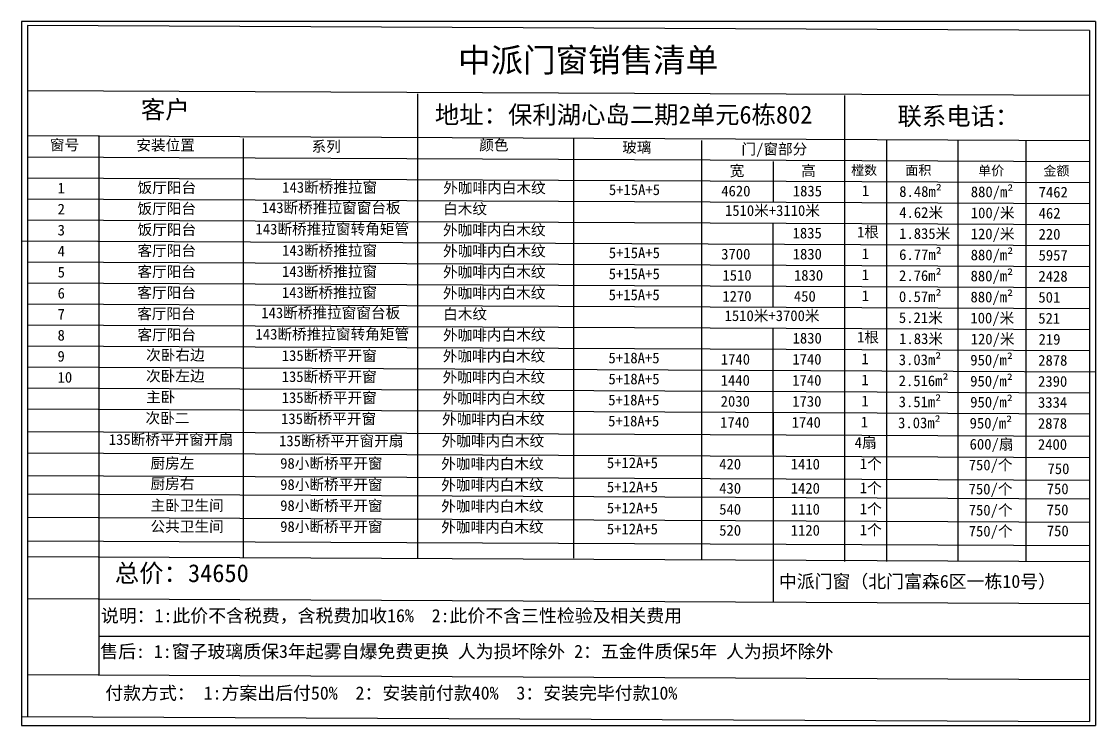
# Model space of a CAD drawing. Header units: inches. Extents: x -138455 to 599497, y -747149 to 13167.
# Drawn here: x 313383 to 322392, y -633956 to -628046 of the extents above; entities that cross this region are included whole.
import ezdxf

# ---------------------------------------------------------------- set-up
doc = ezdxf.new("R2010")
doc.units = ezdxf.units.IN
doc.header["$MEASUREMENT"] = 0
doc.layers.add('0 @ 1', color=7, linetype='Continuous')
doc.styles.add('Annotative', font='arialbd.ttf')
doc.styles.add('MtXpl_', font='')
doc.styles.get('MtXpl_').set_extended_font_data('SimSun')

msp = doc.modelspace()

# ---------------------------------------------------------------- linework, layer by layer
for p, q in [((313383, -628046.2), (313383, -633956.1)), ((322391.7, -628046.2), (313383, -628046.2)), ((322341.7, -628121.4), (313433, -628081.2)), ((313433, -628081.2), (313433, -633881)), ((322391.7, -628046.2), (322391.7, -633956.1)), ((322341.7, -628121.4), (322341.7, -633921.1)), ((322341.7, -628667.7), (313433, -628627.6)), ((316704.7, -628652.7), (316704.7, -631339.6)), ((320286.7, -628667.7), (320285.9, -631329.6)), ((313433, -629004.6), (322341.7, -629044.7)), ((314033, -629004.6), (314033, -630592.8)), ((315243, -629029.7), (315243, -631307)), ((318013.3, -629029.7), (318013.3, -632550.6)), ((319086.7, -629044.7), (319086.7, -632568.5)), ((320637.7, -629044.7), (320637.7, -632578.2)), ((321237.7, -629044.7), (321237.7, -630633)), ((321807, -629044.7), (321807, -632578.2)), ((313433, -629181.1), (322341.7, -629221.2)), ((319686.7, -629221.2), (319686.7, -629562.2)), ((313433, -629357.5), (322341.7, -629397.7)), ((313433, -629534), (322341.7, -629574.1)), ((313433, -629710.5), (322341.7, -629750.6)), ((319685.5, -629738.6), (319685.9, -630444.5)), ((313383, -629886.9), (322341.7, -629927.1)), ((313433, -630063.4), (322341.7, -630103.6)), ((313433, -630239.9), (322341.7, -630280)), ((313433, -630416.4), (322341.7, -630456.5)), ((313433, -630592.8), (322341.7, -630633)), ((314033, -630592.8), (314033, -633529)), ((319685.9, -630621), (319685.9, -631679.8)), ((321237.7, -630633), (321237.7, -632578.2)), ((313433, -630769.3), (322341.7, -630809.4)), ((313433, -630945.8), (322391.7, -630986.1)), ((313433, -631122.2), (322341.7, -631162.4)), ((313433, -631298.7), (322341.7, -631338.8)), ((315243, -631306.9), (315243, -632543)), ((319686.7, -631326.7), (319686.7, -632578.2)), ((316704.7, -631339.6), (316704.7, -632547.3)), ((320286.7, -631329.4), (320286.7, -632578.2)), ((313433, -631487.9), (322341.7, -631528.1)), ((313433, -631666.2), (322341.7, -631706.3)), ((313433, -631856.8), (322341.7, -631896.9)), ((313433, -632012.6), (322341.7, -632052.8)), ((313433, -632207.6), (322341.7, -632247.8)), ((313433, -632405.1), (322341.7, -632445.3)), ((313433, -632538), (322341.7, -632578.2)), ((319686.7, -632578.2), (319686.7, -632923.2)), ((313433, -632891), (322341.7, -632931.1)), ((314033, -633207.3), (322341.7, -633207.3)), ((313433, -633529), (322341.7, -633569.1)), ((313383, -633881), (322341.7, -633921.1)), ((313383, -633956.1), (322391.7, -633956.1))]:
    msp.add_line(p, q)

# ---------------------------------------------------------------- texts
at = {"style": 'MtXpl_'}
msp.add_text('地址：保利湖心岛二期2单元6栋802', height=149.846, dxfattribs=at).set_placement((316850.3, -628903.8))
at = {"layer": '0 @ 1', "attachment_point": 1, "style": 'Annotative'}
for s, width, insert, char_height in [('{\\fSimSun|b1|i0|c134|p2;中派门窗销售清单}', 2802.276, (317044.2, -628270.6), 200), ('{\\fSimSun|b1|i0|c134|p2;客户}', 485.592, (314384.4, -628710.7), 150), ('{\\fSimSun|b1|i0|c134|p2;联系电话：}', 1409.924, (320730.2, -628765.7), 150), ('{\\fSimSun|b1|i0|c134|p2;窗号}', 485.592, (313621.7, -629037.2), 90), ('{\\fSimSun|b1|i0|c134|p2;安装位置}', 706.927, (314346.5, -629039.6), 90), ('{\\fSimSun|b1|i0|c134|p2;系列}', 485.592, (315816.6, -629049.8), 90), ('{\\fSimSun|b1|i0|c134|p2;颜色}', 485.592, (317222.7, -629038.5), 90), ('{\\fSimSun|b1|i0|c134|p2;玻璃}', 485.592, (318421.7, -629057.5), 90), ('{\\fSimSun|b1|i0|c134|p2;门/窗部分}', 603.897, (319422, -629072.1), 90), ('{\\fSimSun|b1|i0|c134|p2;宽 }', 603.897, (319323.2, -629254.2), 90), ('{\\fSimSun|b1|i0|c134|p2;高 }', 603.897, (319923.2, -629254.2), 90), ('{\\fSimSun|b1|i0|c134|p2;樘数}', 603.897, (320342, -629254.4), 80), ('{\\fSimSun|b1|i0|c134|p2;面积}', 603.897, (320796.4, -629254.4), 80), ('{\\fSimSun|b1|i0|c134|p2;单价}', 603.897, (321407.4, -629258.2), 80), ('{\\fSimSun|b1|i0|c134|p2;金额}', 603.897, (321954.4, -629259.6), 80), ('{\\fSimSun|b1|i0|c134|p2;1}', 485.592, (313686.1, -629399.5), 90), ('{\\fSimSun|b1|i0|c134|p2;饭厅阳台}', 9006.576, (314357, -629395.2), 90), ('{\\fSimSun|b1|i0|c134|p2;143断桥推拉窗}', 9006.576, (315569.9, -629393.7), 90), ('{\\fSimSun|b1|i0|c134|p2;外咖啡内白木纹}', 9006.576, (316920.5, -629398.3), 90), ('{\\fSimSun|b1|i0|c134|p2;5+15A+5}', 9006.576, (318310.3, -629413.4), 90), ('{\\fSimSun|b1|i0|c134|p2;4620}', 9006.576, (319252.6, -629424.3), 90), ('{\\fSimSun|b1|i0|c134|p2;1835}', 9006.576, (319852.6, -629424.3), 90), ('{\\fSimSun|b1|i0|c134|p2;1 }', 9006.576, (320432.6, -629421.2), 90), ('{\\fSimSun|b1|i0|c134|p2;8.48m²}', 9006.576, (320745.4, -629428.6), 90), ('{\\fSimSun|b1|i0|c134|p2;880/m²}', 9006.576, (321345.4, -629431.3), 90), ('{\\fSimSun|b1|i0|c134|p2;7462}', 9006.576, (321914.7, -629433.8), 90), ('{\\fSimSun|b1|i0|c134|p2;2}', 485.592, (313686.1, -629575.9), 90), ('{\\fSimSun|b1|i0|c134|p2;饭厅阳台}', 9006.576, (314356.2, -629571.6), 90), ('{\\fSimSun|b1|i0|c134|p2;143断桥推拉窗窗台板}', 9006.576, (315397.3, -629564.6), 90), ('{\\fSimSun|b1|i0|c134|p2;白木纹}', 9006.576, (316919.7, -629574.8), 90), ('{\\fSimSun|b1|i0|c134|p2;1510米+3110米}', 9006.576, (319283.6, -629588.3), 90), ('{\\fSimSun|b1|i0|c134|p2;4.62米}', 9006.576, (320745.4, -629605), 90), ('{\\fSimSun|b1|i0|c134|p2;100/米}', 9006.576, (321345.4, -629607.7), 90), ('{\\fSimSun|b1|i0|c134|p2;462}', 9006.576, (321914.7, -629610.3), 90), ('{\\fSimSun|b1|i0|c134|p2;3}', 485.592, (313686.1, -629752.4), 90), ('{\\fSimSun|b1|i0|c134|p2;饭厅阳台}', 9006.576, (314357, -629748.1), 90), ('{\\fSimSun|b1|i0|c134|p2;143断桥推拉窗转角矩管}', 9006.576, (315346.2, -629743.8), 90), ('{\\fSimSun|b1|i0|c134|p2;外咖啡内白木纹}', 9006.576, (316918.9, -629751.3), 90), ('{\\fSimSun|b1|i0|c134|p2;1835}', 9006.576, (319851, -629777.2), 90), ('{\\fSimSun|b1|i0|c134|p2;1根 }', 9006.576, (320391, -629768.4), 90), ('{\\fSimSun|b1|i0|c134|p2;1.835米}', 9006.576, (320744.6, -629781.5), 90), ('{\\fSimSun|b1|i0|c134|p2;120/米}', 9006.576, (321344.6, -629784.2), 90), ('{\\fSimSun|b1|i0|c134|p2;220}', 9006.576, (321913.9, -629786.8), 90), ('{\\fSimSun|b1|i0|c134|p2;4}', 485.592, (313686.1, -629928.9), 90), ('{\\fSimSun|b1|i0|c134|p2;客厅阳台}', 9006.576, (314356.2, -629924.8), 90), ('{\\fSimSun|b1|i0|c134|p2;143断桥推拉窗}', 9006.576, (315569.1, -629923.3), 90), ('{\\fSimSun|b1|i0|c134|p2;外咖啡内白木纹}', 9006.576, (316919.7, -629927.9), 90), ('{\\fSimSun|b1|i0|c134|p2;5+15A+5}', 9006.576, (318309.5, -629943), 90), ('{\\fSimSun|b1|i0|c134|p2;3700}', 9006.576, (319251.8, -629953.9), 90), ('{\\fSimSun|b1|i0|c134|p2;1830}', 9006.576, (319851.8, -629953.9), 90), ('{\\fSimSun|b1|i0|c134|p2;1 }', 9006.576, (320431.8, -629950.8), 90), ('{\\fSimSun|b1|i0|c134|p2;6.77m²}', 9006.576, (320744.6, -629958.1), 90), ('{\\fSimSun|b1|i0|c134|p2;880/m²}', 9006.576, (321344.6, -629960.8), 90), ('{\\fSimSun|b1|i0|c134|p2;5957}', 9006.576, (321913.9, -629963.4), 90), ('{\\fSimSun|b1|i0|c134|p2;5}', 485.592, (313686.1, -630105.3), 90), ('{\\fSimSun|b1|i0|c134|p2;客厅阳台}', 9006.576, (314355.4, -630101.1), 90), ('{\\fSimSun|b1|i0|c134|p2;143断桥推拉窗}', 9006.576, (315568.3, -630099.8), 90), ('{\\fSimSun|b1|i0|c134|p2;外咖啡内白木纹}', 9006.576, (316918.9, -630104.4), 90), ('{\\fSimSun|b1|i0|c134|p2;5+15A+5}', 9006.576, (318308.7, -630119.4), 90), ('{\\fSimSun|b1|i0|c134|p2;1510}', 9006.576, (319262.4, -630131.7), 90), ('{\\fSimSun|b1|i0|c134|p2;1830}', 9006.576, (319862.4, -630131.7), 90), ('{\\fSimSun|b1|i0|c134|p2;1 }', 9006.576, (320431, -630127.3), 90), ('{\\fSimSun|b1|i0|c134|p2;2.76m²}', 9006.576, (320743.8, -630134.6), 90), ('{\\fSimSun|b1|i0|c134|p2;880/m²}', 9006.576, (321343.8, -630137.3), 90), ('{\\fSimSun|b1|i0|c134|p2;2428}', 9006.576, (321913.1, -630139.9), 90), ('{\\fSimSun|b1|i0|c134|p2;6}', 485.592, (313686.1, -630281.8), 90), ('{\\fSimSun|b1|i0|c134|p2;客厅阳台}', 9006.576, (314354.6, -630277.5), 90), ('{\\fSimSun|b1|i0|c134|p2;143断桥推拉窗}', 9006.576, (315567.5, -630276.2), 90), ('{\\fSimSun|b1|i0|c134|p2;外咖啡内白木纹}', 9006.576, (316918.1, -630280.9), 90), ('{\\fSimSun|b1|i0|c134|p2;5+15A+5}', 9006.576, (318307.9, -630295.9), 90), ('{\\fSimSun|b1|i0|c134|p2;1270}', 9006.576, (319261.6, -630308.2), 90), ('{\\fSimSun|b1|i0|c134|p2;450}', 9006.576, (319861.6, -630308.2), 90), ('{\\fSimSun|b1|i0|c134|p2;1 }', 9006.576, (320430.2, -630303.7), 90), ('{\\fSimSun|b1|i0|c134|p2;0.57m²}', 9006.576, (320743, -630311.1), 90), ('{\\fSimSun|b1|i0|c134|p2;880/m²}', 9006.576, (321343, -630313.8), 90), ('{\\fSimSun|b1|i0|c134|p2;501}', 9006.576, (321912.3, -630316.3), 90), ('{\\fSimSun|b1|i0|c134|p2;7}', 485.592, (313686.1, -630458.3), 90), ('{\\fSimSun|b1|i0|c134|p2;客厅阳台}', 9006.576, (314353.8, -630454), 90), ('{\\fSimSun|b1|i0|c134|p2;143断桥推拉窗窗台板}', 9006.576, (315394.2, -630447.1), 90), ('{\\fSimSun|b1|i0|c134|p2;白木纹}', 9006.576, (316919.7, -630457.2), 90), ('{\\fSimSun|b1|i0|c134|p2;1510米+3700米}', 9006.576, (319280.5, -630470.8), 90), ('{\\fSimSun|b1|i0|c134|p2;5.21米}', 9006.576, (320742.2, -630487.5), 90), ('{\\fSimSun|b1|i0|c134|p2;100/米}', 9006.576, (321342.2, -630490.2), 90), ('{\\fSimSun|b1|i0|c134|p2;521}', 9006.576, (321911.5, -630492.8), 90), ('{\\fSimSun|b1|i0|c134|p2;8}', 485.592, (313685.5, -630634.8), 90), ('{\\fSimSun|b1|i0|c134|p2;客厅阳台}', 9006.576, (314355.4, -630630.5), 90), ('{\\fSimSun|b1|i0|c134|p2;143断桥推拉窗转角矩管}', 9006.576, (315346.2, -630626.2), 90), ('{\\fSimSun|b1|i0|c134|p2;外咖啡内白木纹}', 9006.576, (316918.9, -630633.6), 90), ('{\\fSimSun|b1|i0|c134|p2;1830}', 9006.576, (319851, -630659.6), 90), ('{\\fSimSun|b1|i0|c134|p2;1根 }', 9006.576, (320391, -630650.8), 90), ('{\\fSimSun|b1|i0|c134|p2;1.83米}', 9006.576, (320744.6, -630663.8), 90), ('{\\fSimSun|b1|i0|c134|p2;120/米}', 9006.576, (321344.6, -630666.6), 90), ('{\\fSimSun|b1|i0|c134|p2;219}', 9006.576, (321913.9, -630669.1), 90), ('{\\fSimSun|b1|i0|c134|p2;次卧右边}', 9006.576, (314428.6, -630800.8), 90), ('{\\fSimSun|b1|i0|c134|p2;9}', 485.592, (313685, -630811.2), 90), ('{\\fSimSun|b1|i0|c134|p2;135断桥平开窗}', 9006.576, (315565.9, -630805.8), 90), ('{\\fSimSun|b1|i0|c134|p2;外咖啡内白木纹}', 9006.576, (316916.5, -630810.4), 90), ('{\\fSimSun|b1|i0|c134|p2;5+18A+5}', 9006.576, (318306.3, -630825.5), 90), ('{\\fSimSun|b1|i0|c134|p2;1740}', 9006.576, (319248.7, -630836.4), 90), ('{\\fSimSun|b1|i0|c134|p2;1740}', 9006.576, (319848.7, -630836.4), 90), ('{\\fSimSun|b1|i0|c134|p2;1 }', 9006.576, (320428.6, -630833.3), 90), ('{\\fSimSun|b1|i0|c134|p2;3.03m²}', 9006.576, (320741.4, -630840.7), 90), ('{\\fSimSun|b1|i0|c134|p2;950/m²}', 9006.576, (321341.4, -630843.4), 90), ('{\\fSimSun|b1|i0|c134|p2;2878}', 9006.576, (321910.7, -630845.8), 90), ('{\\fSimSun|b1|i0|c134|p2;次卧左边}', 9006.576, (314427.8, -630977.4), 90), ('{\\fSimSun|b1|i0|c134|p2;10}', 485.592, (313686.1, -630987.7), 90), ('{\\fSimSun|b1|i0|c134|p2;135断桥平开窗}', 9006.576, (315565.2, -630982.5), 90), ('{\\fSimSun|b1|i0|c134|p2;外咖啡内白木纹}', 9006.576, (316915.7, -630987.1), 90), ('{\\fSimSun|b1|i0|c134|p2;5+18A+5}', 9006.576, (318306.3, -631002), 90), ('{\\fSimSun|b1|i0|c134|p2;1440}', 9006.576, (319247.9, -631013), 90), ('{\\fSimSun|b1|i0|c134|p2;1740}', 9006.576, (319847.9, -631013), 90), ('{\\fSimSun|b1|i0|c134|p2;1 }', 9006.576, (320427.8, -631010), 90), ('{\\fSimSun|b1|i0|c134|p2;2.516m²}', 9006.576, (320740.6, -631017.3), 90), ('{\\fSimSun|b1|i0|c134|p2;950/m²}', 9006.576, (321340.6, -631020), 90), ('{\\fSimSun|b1|i0|c134|p2;2390}', 9006.576, (321909.9, -631022.2), 90), ('{\\fSimSun|b1|i0|c134|p2;主卧}', 9006.576, (314427.8, -631153.9), 90), ('{\\fSimSun|b1|i0|c134|p2;135断桥平开窗}', 9006.576, (315565.2, -631158.9), 90), ('{\\fSimSun|b1|i0|c134|p2;外咖啡内白木纹}', 9006.576, (316915.7, -631163.6), 90), ('{\\fSimSun|b1|i0|c134|p2;5+18A+5}', 9006.576, (318304.7, -631178.4), 90), ('{\\fSimSun|b1|i0|c134|p2;2030}', 9006.576, (319247.9, -631189.5), 90), ('{\\fSimSun|b1|i0|c134|p2;1730}', 9006.576, (319847.9, -631189.5), 90), ('{\\fSimSun|b1|i0|c134|p2;1 }', 9006.576, (320427.8, -631186.4), 90), ('{\\fSimSun|b1|i0|c134|p2;3.51m²}', 9006.576, (320740.6, -631193.8), 90), ('{\\fSimSun|b1|i0|c134|p2;950/m²}', 9006.576, (321340.6, -631196.5), 90), ('{\\fSimSun|b1|i0|c134|p2;3334}', 9006.576, (321909.1, -631198.7), 90), ('{\\fSimSun|b1|i0|c134|p2;次卧二}', 9006.576, (314423.1, -631330.4), 90), ('{\\fSimSun|b1|i0|c134|p2;135断桥平开窗}', 9006.576, (315560.4, -631335.4), 90), ('{\\fSimSun|b1|i0|c134|p2;外咖啡内白木纹}', 9006.576, (316911, -631340), 90), ('{\\fSimSun|b1|i0|c134|p2;5+18A+5}', 9006.576, (318303.9, -631354.9), 90), ('{\\fSimSun|b1|i0|c134|p2;1740}', 9006.576, (319243.1, -631365.9), 90), ('{\\fSimSun|b1|i0|c134|p2;1740}', 9006.576, (319843.1, -631365.9), 90), ('{\\fSimSun|b1|i0|c134|p2;1 }', 9006.576, (320423, -631362.9), 90), ('{\\fSimSun|b1|i0|c134|p2;3.03m²}', 9006.576, (320735.8, -631370.2), 90), ('{\\fSimSun|b1|i0|c134|p2;950/m²}', 9006.576, (321335.8, -631372.9), 90), ('{\\fSimSun|b1|i0|c134|p2;2878}', 9006.576, (321908.3, -631375.2), 90), ('{\\fSimSun|b1|i0|c134|p2;135断桥平开窗开扇}', 9006.576, (314115.4, -631510.6), 90), ('{\\fSimSun|b1|i0|c134|p2;135断桥平开窗开扇}', 9006.576, (315543.5, -631521.5), 90), ('{\\fSimSun|b1|i0|c134|p2;外咖啡内白木纹}', 9006.576, (316907.7, -631522.7), 90), ('{\\fSimSun|b1|i0|c134|p2;4扇}', 9006.576, (320371.9, -631535.8), 90), ('{\\fSimSun|b1|i0|c134|p2;600/扇}', 9006.576, (321335.8, -631549.4), 90), ('{\\fSimSun|b1|i0|c134|p2;2400}', 9006.576, (321908.3, -631551.6), 90), ('{\\fSimSun|b1|i0|c134|p2;厨房左}', 9006.576, (314465.2, -631708.8), 90), ('{\\fSimSun|b1|i0|c134|p2;98小断桥平开窗}', 9006.576, (315552.6, -631710.4), 90), ('{\\fSimSun|b1|i0|c134|p2;外咖啡内白木纹}', 9006.576, (316903.2, -631713.7), 90), ('{\\fSimSun|b1|i0|c134|p2;5+12A+5}', 9006.576, (318293, -631705.8), 90), ('{\\fSimSun|b1|i0|c134|p2;420}', 9006.576, (319235.3, -631716.7), 90), ('{\\fSimSun|b1|i0|c134|p2;1410}', 9006.576, (319835.3, -631716.7), 90), ('{\\fSimSun|b1|i0|c134|p2;1个 }', 9006.576, (320415.2, -631713.7), 90), ('{\\fSimSun|b1|i0|c134|p2;750/个}', 9006.576, (321328.1, -631723.7), 90), ('{\\fSimSun|b1|i0|c134|p2;750}', 9006.576, (321988.9, -631755.4), 90), ('{\\fSimSun|b1|i0|c134|p2;厨房右}', 9006.576, (314465.2, -631881), 90), ('{\\fSimSun|b1|i0|c134|p2;98小断桥平开窗}', 9006.576, (315552.6, -631888.6), 90), ('{\\fSimSun|b1|i0|c134|p2;外咖啡内白木纹}', 9006.576, (316903.2, -631893.2), 90), ('{\\fSimSun|b1|i0|c134|p2;5+12A+5}', 9006.576, (318293, -631908.2), 90), ('{\\fSimSun|b1|i0|c134|p2;430}', 9006.576, (319235.3, -631919.1), 90), ('{\\fSimSun|b1|i0|c134|p2;1420}', 9006.576, (319835.3, -631919.1), 90), ('{\\fSimSun|b1|i0|c134|p2;1个 }', 9006.576, (320415.2, -631916.1), 90), ('{\\fSimSun|b1|i0|c134|p2;750/个}', 9006.576, (321327.3, -631926.1), 90), ('{\\fSimSun|b1|i0|c134|p2;750}', 9006.576, (321982.4, -631924.1), 90), ('{\\fSimSun|b1|i0|c134|p2;主卧卫生间}', 9006.576, (314465.2, -632063.3), 90), ('{\\fSimSun|b1|i0|c134|p2;98小断桥平开窗}', 9006.576, (315552.6, -632065), 90), ('{\\fSimSun|b1|i0|c134|p2;外咖啡内白木纹}', 9006.576, (316903.2, -632069.7), 90), ('{\\fSimSun|b1|i0|c134|p2;5+12A+5}', 9006.576, (318293, -632084.7), 90), ('{\\fSimSun|b1|i0|c134|p2;540}', 9006.576, (319235.3, -632095.6), 90), ('{\\fSimSun|b1|i0|c134|p2;1110}', 9006.576, (319835.3, -632095.6), 90), ('{\\fSimSun|b1|i0|c134|p2;1个 }', 9006.576, (320415.2, -632092.5), 90), ('{\\fSimSun|b1|i0|c134|p2;750/个}', 9006.576, (321328.1, -632102.6), 90), ('{\\fSimSun|b1|i0|c134|p2;750}', 9006.576, (321981.6, -632100.6), 90), ('{\\fSimSun|b1|i0|c134|p2;公共卫生间}', 9006.576, (314465.2, -632239.8), 90), ('{\\fSimSun|b1|i0|c134|p2;98小断桥平开窗}', 9006.576, (315552.6, -632241.5), 90), ('{\\fSimSun|b1|i0|c134|p2;外咖啡内白木纹}', 9006.576, (316903.2, -632246.1), 90), ('{\\fSimSun|b1|i0|c134|p2;5+12A+5}', 9006.576, (318293, -632261.2), 90), ('{\\fSimSun|b1|i0|c134|p2;520}', 9006.576, (319235.3, -632272.1), 90), ('{\\fSimSun|b1|i0|c134|p2;1120}', 9006.576, (319835.3, -632272.1), 90), ('{\\fSimSun|b1|i0|c134|p2;1个 }', 9006.576, (320415.2, -632269), 90), ('{\\fSimSun|b1|i0|c134|p2;750/个}', 9006.576, (321328.1, -632279.1), 90), ('{\\fSimSun|b1|i0|c134|p2;750}', 9006.576, (321983.2, -632277), 90), ('{\\fSimSun|b1|i0|c134|p2;总价：34650}', 4715.707, (314165.7, -632601.9), 150), ('{\\fSimSun|b1|i0|c134|p2;中派门窗（北门富森6区一栋10号）}', 2734.804, (319735.4, -632691), 110), ('{\\fSimSun|b1|i0|c134|p2;说明：1:此价不含税费，含税费加收16%  2:此价不含三性检验及相关费用}', 6113.097, (314049.3, -632978.7), 110), ('{\\fSimSun|b1|i0|c134|p2;售后: 1:窗子玻璃质保3年起雾自爆免费更换 人为损坏除外 2：五金件质保5年 人为损坏除外  }', 6510.182, (314043.5, -633278.9), 110), ('{\\fSimSun|b1|i0|c134|p2;付款方式： 1:方案出后付50%  2：安装前付款40%  3：安装完毕付款10%}', 7146.186, (314085.9, -633628.1), 110)]:
    msp.add_mtext_dynamic_manual_height_columns(s, width=width, gutter_width=903.5, heights=[0], dxfattribs=dict(at, insert=insert, char_height=char_height))

doc.saveas('drawing.dxf')
